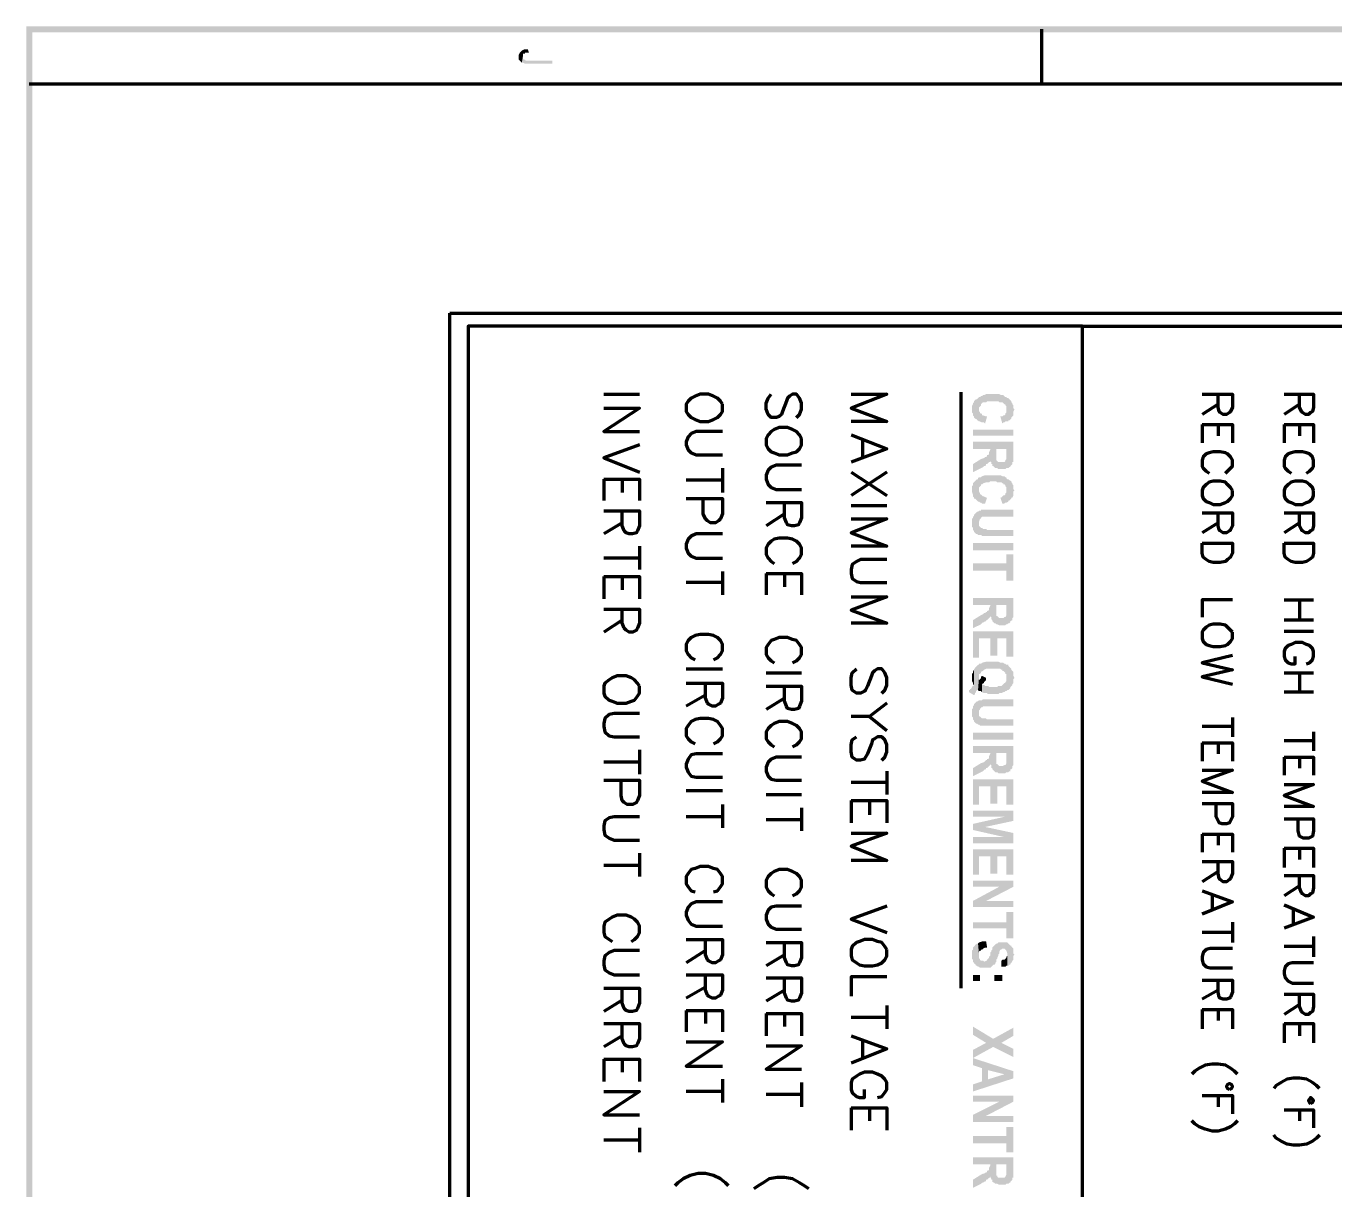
# Model space of a CAD drawing. Header units: inches. Extents: x -186 to 186, y -282 to 282.
# Drawn here: x -186.11 to -138.3, y 239.59 to 282.11 of the extents above; entities that cross this region are included whole.
import ezdxf

# ---------------------------------------------------------------- set-up
doc = ezdxf.new("R2010")
doc.units = ezdxf.units.IN
doc.header["$MEASUREMENT"] = 0
doc.layers.add('H', color=7, linetype='CONTINUOUS', lineweight=100)
doc.layers.add('P', color=250, linetype='CONTINUOUS', lineweight=100)

msp = doc.modelspace()

# ---------------------------------------------------------------- hatches: boundary and pattern name
at = {"layer": 'H', "linetype": 'Continuous'}
for points in [[(186.111, 282.111), (-185.889, 281.889), (-186.111, 282.111)], [(-185.889, 281.889), (-186.111, 282.111), (-185.889, -281.889)], [(-186.111, 282.111), (-185.889, -281.889), (-186.111, -282.111)], [(185.889, 281.889), (186.111, 282.111), (-185.889, 281.889)], [(-167.741, 281.148), (-167.778, 281.259), (-167.852, 281.259), (-167.889, 281.259), (-167.926, 281.259), (-168, 281.222), (-168.037, 281.185), (-168.074, 281.148), (-168.111, 281.074), (-168.111, 281.037), (-168.111, 281), (-168.111, 280.963), (-168.111, 280.926), (-168.111, 280.889), (-168.074, 280.852), (-168.037, 280.815), (-168, 280.778), (-167.963, 281), (-167.963, 281.037), (-167.963, 281.074), (-167.963, 281.111), (-167.926, 281.111), (-167.889, 281.111), (-167.889, 281.148), (-167.852, 281.148), (-167.778, 281.148)], [(-166.889, 280.741), (-166.889, 280.852), (-167.852, 280.852), (-167.889, 280.889), (-167.926, 280.889), (-167.963, 280.926), (-167.963, 280.963), (-167.963, 281), (-168, 280.778), (-167.963, 280.778), (-167.889, 280.741), (-167.852, 280.741), (-167.704, 280.741)], [(-151, 267.852), (-151.037, 267.852), (-151.148, 267.889), (-151.185, 267.889), (-151.185, 267.926), (-151.222, 267.963), (-151.259, 267.963), (-151.259, 268), (-151.296, 268.037), (-151.296, 268.074), (-151.296, 268.111), (-151.333, 268.519), (-151.37, 268.481), (-151.407, 268.481), (-151.444, 268.444), (-151.481, 268.407), (-151.481, 268.37), (-151.519, 268.333), (-151.519, 268.296), (-151.556, 268.222), (-151.556, 268.185), (-151.556, 268.148), (-151.556, 268.037), (-151.556, 268), (-151.519, 267.963), (-151.519, 267.926), (-151.519, 267.889), (-151.481, 267.852), (-151.481, 267.815), (-151.444, 267.778), (-151.37, 267.741), (-151.37, 267.704), (-151.333, 267.704), (-151.296, 267.667), (-151.259, 267.667), (-151.185, 267.63), (-151.111, 267.63), (-151.074, 267.593)], [(-150.259, 268.519), (-150.296, 268.556), (-150.333, 268.556), (-150.37, 268.593), (-150.407, 268.63), (-150.444, 268.63), (-150.481, 268.63), (-150.556, 268.667), (-150.667, 268.667), (-150.704, 268.667), (-150.889, 268.667), (-150.926, 268.667), (-151.037, 268.667), (-151.111, 268.63), (-151.148, 268.63), (-151.185, 268.593), (-151.222, 268.593), (-151.259, 268.556), (-151.296, 268.556), (-151.333, 268.519), (-151.296, 268.111), (-151.296, 268.148), (-151.296, 268.185), (-151.259, 268.222), (-151.222, 268.259), (-151.222, 268.296), (-151.185, 268.333), (-151.148, 268.37), (-151.111, 268.37), (-151.037, 268.37), (-151, 268.407), (-150.926, 268.407), (-150.889, 268.407), (-150.667, 268.407), (-150.63, 268.407), (-150.593, 268.407), (-150.556, 268.37), (-150.519, 268.37), (-150.481, 268.37), (-150.444, 268.37), (-150.407, 268.333), (-150.37, 268.296), (-150.333, 268.296), (-150.333, 268.259), (-150.296, 268.222), (-150.296, 268.185), (-150.296, 268.148), (-150.296, 268.111)], [(-150, 268.111), (-150.037, 268.148), (-150.037, 268.185), (-150.037, 268.222), (-150.037, 268.259), (-150.074, 268.296), (-150.074, 268.333), (-150.111, 268.37), (-150.111, 268.407), (-150.185, 268.481), (-150.222, 268.519), (-150.259, 268.519), (-150.296, 268.111), (-150.296, 268.037), (-150.296, 268), (-150.333, 267.963), (-150.333, 267.926), (-150.37, 267.889), (-150.407, 267.889), (-150.444, 267.852), (-150.481, 267.852), (-150.519, 267.852), (-150.444, 267.593), (-150.407, 267.63), (-150.37, 267.63), (-150.333, 267.667), (-150.222, 267.667), (-150.222, 267.704), (-150.185, 267.704), (-150.148, 267.741), (-150.111, 267.778), (-150.111, 267.815), (-150.074, 267.852), (-150.037, 267.889), (-150.037, 267.963), (-150.037, 268.037)], [(-151.519, 267.148), (-150.037, 267.148), (-150.037, 267.37), (-151.519, 267.37)], [(-150.037, 266.407), (-150.037, 266.926), (-151.519, 266.926), (-151.519, 266.667), (-150.889, 266.667), (-150.889, 266.185), (-150.889, 266.222), (-150.852, 266.185), (-150.852, 266.111), (-150.815, 266.111), (-150.815, 266.037), (-150.778, 266.037), (-150.741, 266), (-150.704, 265.963), (-150.667, 266.667), (-150.296, 266.667), (-150.296, 265.963), (-150.259, 265.963), (-150.222, 265.963), (-150.185, 266), (-150.148, 266), (-150.148, 266.037), (-150.111, 266.074), (-150.074, 266.111), (-150.074, 266.148), (-150.074, 266.185), (-150.037, 266.185), (-150.037, 266.296), (-150.037, 266.333)], [(-150.889, 266.185), (-150.889, 266.63), (-150.926, 266.556), (-150.926, 266.519), (-150.926, 266.481), (-150.963, 266.444), (-151, 266.444), (-151, 266.407), (-151.037, 266.37), (-151.074, 266.37), (-151.111, 266.333), (-151.222, 266.296), (-151.519, 266.111), (-151.519, 265.815), (-151.222, 265.963), (-151.148, 266), (-151.111, 266.037), (-151.074, 266.037), (-151.037, 266.074), (-151.037, 266.111), (-151, 266.111), (-150.926, 266.185)], [(-150.296, 265.963), (-150.296, 266.481), (-150.296, 266.37), (-150.296, 266.333), (-150.296, 266.296), (-150.333, 266.259), (-150.333, 266.222), (-150.37, 266.185), (-150.444, 266.185), (-150.519, 266.185), (-150.556, 266.185), (-150.593, 266.185), (-150.63, 266.222), (-150.667, 266.259), (-150.667, 266.296), (-150.667, 266.37), (-150.667, 266.444), (-150.667, 266.667), (-150.704, 265.963), (-150.667, 265.963), (-150.63, 265.963), (-150.593, 265.926), (-150.556, 265.926), (-150.37, 265.926), (-150.333, 265.926)], [(-151, 264.889), (-151.037, 264.889), (-151.111, 264.926), (-151.148, 264.926), (-151.185, 264.963), (-151.222, 265), (-151.259, 265), (-151.259, 265.037), (-151.296, 265.111), (-151.296, 265.148), (-151.333, 265.593), (-151.333, 265.556), (-151.37, 265.556), (-151.407, 265.519), (-151.444, 265.481), (-151.481, 265.444), (-151.519, 265.407), (-151.519, 265.37), (-151.519, 265.333), (-151.556, 265.296), (-151.556, 265.222), (-151.556, 265.185), (-151.556, 265.111), (-151.519, 265), (-151.519, 264.963), (-151.519, 264.926), (-151.481, 264.889), (-151.481, 264.852), (-151.444, 264.852), (-151.37, 264.778), (-151.333, 264.741), (-151.296, 264.741), (-151.259, 264.704), (-151.222, 264.704), (-151.185, 264.667), (-151.111, 264.667), (-151.074, 264.667)], [(-150.259, 265.556), (-150.296, 265.593), (-150.296, 265.63), (-150.333, 265.63), (-150.37, 265.667), (-150.407, 265.667), (-150.444, 265.667), (-150.519, 265.704), (-150.556, 265.704), (-150.667, 265.704), (-150.704, 265.704), (-150.889, 265.704), (-150.926, 265.704), (-151.037, 265.704), (-151.074, 265.704), (-151.185, 265.667), (-151.222, 265.63), (-151.259, 265.63), (-151.296, 265.63), (-151.333, 265.593), (-151.296, 265.148), (-151.296, 265.185), (-151.296, 265.222), (-151.296, 265.259), (-151.259, 265.296), (-151.222, 265.333), (-151.222, 265.37), (-151.185, 265.37), (-151.148, 265.407), (-151.037, 265.444), (-151, 265.444), (-150.926, 265.444), (-150.889, 265.481), (-150.667, 265.481), (-150.63, 265.444), (-150.593, 265.444), (-150.556, 265.444), (-150.519, 265.444), (-150.481, 265.444), (-150.444, 265.407), (-150.407, 265.407), (-150.407, 265.37), (-150.37, 265.37), (-150.333, 265.333), (-150.333, 265.296), (-150.296, 265.259), (-150.296, 265.222), (-150.296, 265.185), (-150.296, 265.148)], [(-150, 265.148), (-150.037, 265.185), (-150.037, 265.259), (-150.037, 265.296), (-150.037, 265.333), (-150.074, 265.37), (-150.074, 265.407), (-150.111, 265.444), (-150.111, 265.481), (-150.185, 265.519), (-150.222, 265.556), (-150.259, 265.556), (-150.296, 265.148), (-150.296, 265.111), (-150.296, 265.074), (-150.333, 265.037), (-150.333, 265), (-150.37, 264.963), (-150.407, 264.963), (-150.444, 264.926), (-150.481, 264.889), (-150.519, 264.889), (-150.444, 264.667), (-150.407, 264.667), (-150.37, 264.667), (-150.333, 264.704), (-150.296, 264.704), (-150.222, 264.741), (-150.222, 264.778), (-150.185, 264.778), (-150.148, 264.815), (-150.111, 264.852), (-150.111, 264.889), (-150.074, 264.889), (-150.037, 264.963), (-150.037, 265), (-150.037, 265.037), (-150.037, 265.111)], [(-150.037, 264.185), (-150.037, 264.444), (-151, 264.444), (-151.037, 264.444), (-151.148, 264.444), (-151.185, 264.444), (-151.222, 264.444), (-151.222, 264.407), (-151.259, 264.407), (-151.296, 264.407), (-151.296, 263.963), (-151.296, 264), (-151.259, 264.111), (-151.222, 264.111), (-151.222, 264.148), (-151.185, 264.185), (-151.111, 264.185), (-150.852, 264.185)], [(-150.037, 263.481), (-150.037, 263.704), (-151, 263.704), (-151.037, 263.741), (-151.148, 263.741), (-151.185, 263.778), (-151.222, 263.778), (-151.259, 263.815), (-151.296, 263.852), (-151.296, 263.889), (-151.296, 263.963), (-151.296, 264.407), (-151.333, 264.37), (-151.37, 264.37), (-151.407, 264.333), (-151.444, 264.296), (-151.481, 264.259), (-151.481, 264.222), (-151.519, 264.185), (-151.519, 264.148), (-151.556, 264.111), (-151.556, 264.037), (-151.556, 263.889), (-151.556, 263.815), (-151.519, 263.778), (-151.519, 263.741), (-151.519, 263.704), (-151.481, 263.667), (-151.481, 263.63), (-151.444, 263.593), (-151.407, 263.556), (-151.37, 263.556), (-151.333, 263.519), (-151.259, 263.519), (-151.222, 263.519), (-151.185, 263.481), (-151.111, 263.481), (-151.074, 263.481), (-150.815, 263.481)], [(-151.519, 262.963), (-150.037, 262.963), (-150.037, 263.222), (-151.519, 263.222)], [(-150.037, 261.852), (-150.037, 262.815), (-150.296, 262.815), (-150.296, 262.481), (-151.519, 262.481), (-151.519, 262.222), (-150.296, 262.222), (-150.296, 261.852)], [(-150.037, 260.704), (-150.037, 261.222), (-151.519, 261.222), (-151.519, 260.963), (-150.889, 260.963), (-150.889, 260.519), (-150.889, 260.556), (-150.852, 260.519), (-150.852, 260.481), (-150.852, 260.444), (-150.815, 260.407), (-150.815, 260.37), (-150.741, 260.296), (-150.704, 260.296), (-150.667, 260.963), (-150.296, 260.963), (-150.296, 260.259), (-150.259, 260.259), (-150.222, 260.296), (-150.185, 260.296), (-150.148, 260.333), (-150.148, 260.37), (-150.074, 260.407), (-150.074, 260.444), (-150.074, 260.481), (-150.037, 260.519), (-150.037, 260.593), (-150.037, 260.667)], [(-150.889, 260.519), (-150.889, 260.926), (-150.926, 260.852), (-150.926, 260.815), (-150.926, 260.778), (-151, 260.741), (-151, 260.704), (-151.037, 260.704), (-151.074, 260.667), (-151.111, 260.667), (-151.148, 260.63), (-151.222, 260.593), (-151.519, 260.407), (-151.519, 260.111), (-151.222, 260.259), (-151.185, 260.296), (-151.148, 260.333), (-151.111, 260.333), (-151.074, 260.37), (-151.037, 260.37), (-151.037, 260.407), (-151, 260.407), (-150.963, 260.444), (-150.926, 260.481)], [(-150.296, 260.259), (-150.296, 260.778), (-150.296, 260.667), (-150.296, 260.63), (-150.296, 260.593), (-150.333, 260.519), (-150.37, 260.519), (-150.407, 260.481), (-150.444, 260.481), (-150.519, 260.481), (-150.556, 260.481), (-150.593, 260.519), (-150.63, 260.556), (-150.667, 260.556), (-150.667, 260.593), (-150.667, 260.667), (-150.667, 260.741), (-150.667, 260.963), (-150.704, 260.296), (-150.667, 260.259), (-150.63, 260.259), (-150.556, 260.222), (-150.37, 260.222), (-150.333, 260.222)], [(-150.037, 259.074), (-150.037, 260), (-151.519, 260), (-151.519, 259.037), (-151.296, 259.037), (-151.296, 259.741), (-150.889, 259.741), (-150.889, 259.111), (-150.63, 259.111), (-150.63, 259.741), (-150.296, 259.741), (-150.296, 259.074)], [(-150, 258.296), (-150.037, 258.37), (-150.037, 258.444), (-150.037, 258.481), (-150.037, 258.519), (-150.074, 258.556), (-150.111, 258.593), (-150.111, 258.63), (-150.148, 258.667), (-150.222, 258.741), (-150.222, 258.778), (-150.296, 258.778), (-150.333, 258.815), (-150.37, 258.815), (-150.407, 258.852), (-150.481, 258.852), (-150.519, 258.852), (-150.593, 258.889), (-150.963, 258.889), (-151, 258.889), (-151.037, 258.889), (-151.185, 258.852), (-151.222, 258.815), (-151.296, 258.815), (-151.296, 258.778), (-151.333, 258.778), (-151.37, 258.741), (-151.407, 258.704), (-151.444, 258.667), (-151.444, 258.63), (-151.481, 258.63), (-151.481, 258.593), (-151.481, 258.037), (-151.556, 257.963), (-151.593, 257.889), (-151.63, 257.889), (-151.63, 257.852), (-151.667, 257.852), (-151.667, 257.815), (-151.667, 257.778), (-151.481, 257.667), (-151.444, 257.704), (-151.444, 257.741), (-151.407, 257.778), (-151.407, 257.815), (-151.37, 257.852), (-151.333, 257.852), (-151.296, 258.333), (-151.296, 258.444), (-151.259, 258.444), (-151.222, 258.481), (-151.222, 258.519), (-151.148, 258.556), (-151.111, 258.593), (-151.037, 258.63), (-151, 258.63), (-150.963, 258.63), (-150.926, 258.63), (-150.667, 258.63), (-150.593, 258.63), (-150.556, 258.63), (-150.519, 258.63), (-150.481, 258.593), (-150.444, 258.593), (-150.444, 258.556), (-150.407, 258.556), (-150.37, 258.519), (-150.333, 258.481), (-150.333, 258.444), (-150.296, 258.444), (-150.296, 258.37), (-150.296, 258.296), (-150.259, 257.852), (-150.222, 257.852), (-150.185, 257.889), (-150.148, 257.926), (-150.148, 257.963), (-150.074, 258.037), (-150.074, 258.074), (-150.037, 258.111), (-150.037, 258.148), (-150.037, 258.185), (-150.037, 258.259)], [(-151.481, 258.593), (-151.519, 258.519), (-151.519, 258.481), (-151.556, 258.444), (-151.556, 258.407), (-151.556, 258.333), (-151.556, 258.222), (-151.556, 258.185), (-151.519, 258.111), (-151.519, 258.074), (-151.481, 258.037)], [(-151.037, 258.296), (-151.185, 258.37), (-151.222, 258.333), (-151.222, 258.296), (-151.259, 258.259), (-151.296, 258.222), (-151.296, 258.259), (-151.296, 258.333), (-151.333, 257.852), (-151.296, 257.815), (-151.259, 257.815), (-151.222, 257.815), (-151.185, 257.778), (-151.185, 258.074), (-151.111, 258.111), (-151.111, 258.148), (-151.074, 258.185), (-151.037, 258.222), (-151.037, 258.259)], [(-150.259, 257.852), (-150.296, 258.296), (-150.296, 258.259), (-150.296, 258.222), (-150.296, 258.185), (-150.333, 258.148), (-150.333, 258.111), (-150.37, 258.111), (-150.407, 258.074), (-150.444, 258.037), (-150.481, 258), (-150.519, 258), (-150.556, 258), (-150.593, 258), (-150.63, 257.963), (-150.926, 257.963), (-150.963, 258), (-151, 258), (-151.037, 258), (-151.074, 258), (-151.111, 258.037), (-151.148, 258.037), (-151.185, 258.074), (-151.185, 257.778), (-151.111, 257.741), (-151.074, 257.741), (-151.037, 257.741), (-151, 257.741), (-150.963, 257.704), (-150.593, 257.704), (-150.556, 257.741), (-150.519, 257.741), (-150.481, 257.741), (-150.407, 257.778), (-150.37, 257.778), (-150.333, 257.815), (-150.296, 257.815)], [(-150.037, 256.556), (-150.037, 256.778), (-151, 256.778), (-151.037, 256.815), (-151.148, 256.815), (-151.185, 256.815), (-151.222, 256.852), (-151.259, 256.889), (-151.296, 256.889), (-151.296, 256.926), (-151.296, 256.963), (-151.296, 257.037), (-151.296, 257.481), (-151.333, 257.444), (-151.37, 257.444), (-151.407, 257.407), (-151.481, 257.333), (-151.481, 257.296), (-151.519, 257.259), (-151.519, 257.222), (-151.519, 257.185), (-151.556, 257.148), (-151.556, 257.111), (-151.556, 256.963), (-151.556, 256.889), (-151.519, 256.852), (-151.519, 256.815), (-151.519, 256.778), (-151.481, 256.741), (-151.481, 256.704), (-151.444, 256.667), (-151.407, 256.63), (-151.37, 256.63), (-151.333, 256.593), (-151.296, 256.593), (-151.259, 256.556), (-151.222, 256.556), (-151.185, 256.556), (-151.111, 256.556), (-151.074, 256.556), (-150.815, 256.556)], [(-150.037, 257.259), (-150.037, 257.519), (-151, 257.519), (-151.037, 257.519), (-151.148, 257.519), (-151.185, 257.481), (-151.222, 257.481), (-151.259, 257.481), (-151.296, 257.481), (-151.296, 257.037), (-151.296, 257.074), (-151.296, 257.111), (-151.259, 257.148), (-151.259, 257.185), (-151.222, 257.185), (-151.222, 257.222), (-151.185, 257.222), (-151.148, 257.259), (-151.111, 257.259), (-150.852, 257.259)], [(-151.519, 256.037), (-150.037, 256.037), (-150.037, 256.296), (-151.519, 256.296)], [(-150.037, 255.296), (-150.037, 255.815), (-151.519, 255.815), (-151.519, 255.556), (-150.889, 255.556), (-150.889, 255.111), (-150.889, 255.148), (-150.852, 255.111), (-150.852, 255), (-150.815, 255), (-150.815, 254.963), (-150.778, 254.926), (-150.741, 254.889), (-150.704, 254.852), (-150.667, 255.556), (-150.296, 255.556), (-150.296, 254.852), (-150.259, 254.852), (-150.222, 254.852), (-150.185, 254.889), (-150.148, 254.889), (-150.148, 254.963), (-150.111, 254.963), (-150.074, 255), (-150.074, 255.037), (-150.074, 255.074), (-150.037, 255.111), (-150.037, 255.185), (-150.037, 255.222)], [(-150.889, 255.111), (-150.889, 255.519), (-150.926, 255.444), (-150.926, 255.407), (-150.926, 255.37), (-150.963, 255.333), (-151, 255.333), (-151, 255.296), (-151.037, 255.296), (-151.074, 255.259), (-151.111, 255.222), (-151.222, 255.185), (-151.519, 255), (-151.519, 254.704), (-151.222, 254.852), (-151.148, 254.889), (-151.111, 254.926), (-151.074, 254.963), (-151.037, 254.963), (-151.037, 255), (-151, 255), (-150.926, 255.074)], [(-150.296, 254.852), (-150.296, 255.37), (-150.296, 255.259), (-150.296, 255.222), (-150.296, 255.185), (-150.333, 255.111), (-150.37, 255.111), (-150.444, 255.074), (-150.519, 255.074), (-150.556, 255.074), (-150.593, 255.111), (-150.63, 255.148), (-150.667, 255.148), (-150.667, 255.185), (-150.667, 255.259), (-150.667, 255.333), (-150.667, 255.556), (-150.704, 254.852), (-150.667, 254.852), (-150.63, 254.852), (-150.593, 254.815), (-150.556, 254.815), (-150.37, 254.815), (-150.333, 254.815)], [(-150.037, 253.667), (-150.037, 254.593), (-151.519, 254.593), (-151.519, 253.667), (-151.296, 253.667), (-151.296, 254.333), (-150.889, 254.333), (-150.889, 253.704), (-150.63, 253.704), (-150.63, 254.333), (-150.296, 254.333), (-150.296, 253.667)], [(-150.037, 253.074), (-150.037, 253.444), (-151.519, 253.444), (-151.519, 253.222), (-150.37, 253.222)], [(-150.037, 253.074), (-150.37, 253.222), (-151.519, 252.963), (-151.074, 252.852)], [(-150.037, 252.259), (-150.037, 252.63), (-151.074, 252.852), (-151.519, 252.963), (-151.519, 252.741), (-150.37, 252.481)], [(-150.037, 252.259), (-150.37, 252.481), (-151.519, 252.481), (-151.519, 252.259)], [(-150.037, 251.111), (-150.037, 252.037), (-151.519, 252.037), (-151.519, 251.111), (-151.296, 251.111), (-151.296, 251.778), (-150.889, 251.778), (-150.889, 251.148), (-150.63, 251.148), (-150.63, 251.778), (-150.296, 251.778), (-150.296, 251.111)], [(-150.037, 250.667), (-150.037, 250.889), (-151.519, 250.889), (-151.519, 250.667), (-150.556, 250.667)], [(-150.037, 250.667), (-150.556, 250.667), (-151.519, 250.148), (-151.037, 250.148)], [(-150.037, 249.926), (-150.037, 250.148), (-151.037, 250.148), (-151.519, 250.148), (-151.519, 249.926)], [(-150.037, 248.778), (-150.037, 249.741), (-150.296, 249.741), (-150.296, 249.37), (-151.519, 249.37), (-151.519, 249.148), (-150.296, 249.148), (-150.296, 248.778)], [(-151, 248.444), (-151.037, 248.667), (-151.111, 248.667), (-151.148, 248.667), (-151.185, 248.667), (-151.296, 248.63), (-151.333, 248.593), (-151.296, 248.185), (-151.296, 248.222), (-151.296, 248.259), (-151.296, 248.296), (-151.259, 248.333), (-151.222, 248.333), (-151.222, 248.37), (-151.185, 248.37), (-151.148, 248.407), (-151.074, 248.444)], [(-150, 248.185), (-150.037, 248.222), (-150.037, 248.333), (-150.037, 248.37), (-150.037, 248.407), (-150.074, 248.444), (-150.111, 248.481), (-150.111, 248.519), (-150.148, 248.519), (-150.185, 248.556), (-150.222, 248.593), (-150.259, 248.63), (-150.296, 248.63), (-150.333, 248.63), (-150.37, 248.63), (-150.519, 248.63), (-150.556, 248.63), (-150.593, 248.63), (-150.63, 248.593), (-150.667, 248.593), (-150.704, 248.556), (-150.741, 248.519), (-150.815, 248.444), (-150.815, 248.407), (-150.815, 248.37), (-150.852, 248.333), (-150.852, 248.296), (-150.889, 248.259), (-150.889, 248.222), (-150.889, 248.148), (-150.926, 248.111), (-150.926, 248.074), (-150.963, 248.037), (-151, 248), (-151, 247.963), (-151.037, 247.963), (-151.111, 247.926), (-151.148, 247.963), (-151.185, 247.963), (-151.222, 247.963), (-151.259, 248), (-151.259, 248.037), (-151.296, 248.037), (-151.296, 248.111), (-151.296, 248.148), (-151.296, 248.185), (-151.333, 248.593), (-151.37, 248.593), (-151.407, 248.556), (-151.444, 248.556), (-151.444, 248.519), (-151.481, 248.481), (-151.519, 248.444), (-151.519, 248.407), (-151.519, 248.37), (-151.556, 248.333), (-151.556, 248.296), (-151.556, 248.259), (-151.556, 248.148), (-151.556, 248.074), (-151.556, 248.037), (-151.519, 248), (-151.519, 247.963), (-151.519, 247.926), (-151.481, 247.889), (-151.481, 247.852), (-151.444, 247.852), (-151.407, 247.778), (-151.37, 247.778), (-151.333, 247.741), (-151.296, 247.741), (-151.259, 247.704), (-151.222, 247.704), (-151.185, 247.704), (-151.037, 247.704), (-151, 247.704), (-150.963, 247.704), (-150.889, 247.704), (-150.852, 247.741), (-150.815, 247.778), (-150.778, 247.815), (-150.741, 247.815), (-150.704, 247.852), (-150.704, 247.889), (-150.667, 247.926), (-150.667, 247.963), (-150.667, 248), (-150.63, 248.037), (-150.63, 248.074), (-150.593, 248.148), (-150.593, 248.185), (-150.556, 248.222), (-150.556, 248.296), (-150.519, 248.37), (-150.481, 248.37), (-150.444, 248.407), (-150.37, 248.407), (-150.333, 248.37), (-150.296, 248.333), (-150.259, 248.222), (-150.259, 248.185), (-150.259, 247.778), (-150.222, 247.778), (-150.185, 247.815), (-150.148, 247.815), (-150.148, 247.852), (-150.111, 247.889), (-150.074, 247.963), (-150.037, 248), (-150.037, 248.037), (-150.037, 248.148)], [(-150.259, 247.778), (-150.259, 248.185), (-150.259, 248.148), (-150.296, 248.111), (-150.296, 248.074), (-150.333, 248.037), (-150.37, 248), (-150.444, 248), (-150.481, 247.963), (-150.481, 247.741), (-150.37, 247.741), (-150.333, 247.741), (-150.296, 247.778)], [(-151.519, 247.222), (-151.259, 247.222), (-151.259, 247.444), (-151.519, 247.444)], [(-150.741, 247.222), (-150.444, 247.222), (-150.444, 247.444), (-150.741, 247.444)], [(-150.778, 245.111), (-151.519, 245.556), (-151.519, 245.259), (-151.037, 244.963)], [(-150.037, 245.222), (-150.037, 245.519), (-150.778, 245.111), (-151.037, 244.963), (-151.519, 244.704), (-151.519, 244.407), (-150.778, 244.815), (-150.481, 244.963)], [(-150.037, 244.444), (-150.037, 244.741), (-150.481, 244.963), (-150.778, 244.815)], [(-150.037, 243.667), (-150.037, 243.926), (-151.519, 244.407), (-151.519, 244.148), (-151.185, 244.037), (-151.185, 243.556), (-150.963, 243.963), (-150.37, 243.815)], [(-150.037, 243.667), (-150.37, 243.815), (-150.963, 243.63), (-150.963, 243.963), (-151.185, 243.556), (-151.519, 243.444), (-151.519, 243.185)], [(-150.037, 242.815), (-150.037, 243.037), (-151.519, 243.037), (-151.519, 242.815), (-150.556, 242.815)], [(-150.037, 242.815), (-150.556, 242.815), (-151.519, 242.333), (-151.037, 242.296)], [(-150.037, 242.074), (-150.037, 242.296), (-151.037, 242.296), (-151.519, 242.333), (-151.519, 242.074)], [(-150.037, 240.963), (-150.037, 241.889), (-150.296, 241.889), (-150.296, 241.556), (-151.519, 241.556), (-151.519, 241.296), (-150.296, 241.296), (-150.296, 240.963)], [(-150.037, 240.259), (-150.037, 240.778), (-151.519, 240.778), (-151.519, 240.519), (-150.889, 240.519), (-150.889, 240.037), (-150.889, 240.111), (-150.852, 240), (-150.852, 239.963), (-150.815, 239.963), (-150.815, 239.889), (-150.741, 239.852), (-150.704, 239.815), (-150.667, 240.519), (-150.296, 240.519), (-150.296, 239.815), (-150.259, 239.815), (-150.222, 239.815), (-150.185, 239.852), (-150.148, 239.852), (-150.148, 239.889), (-150.074, 239.963), (-150.074, 240), (-150.074, 240.037), (-150.037, 240.037), (-150.037, 240.148), (-150.037, 240.185)], [(-150.296, 239.815), (-150.296, 240.333), (-150.296, 240.222), (-150.296, 240.185), (-150.296, 240.148), (-150.333, 240.074), (-150.37, 240.037), (-150.407, 240.037), (-150.444, 240.037), (-150.519, 240.037), (-150.556, 240.037), (-150.593, 240.037), (-150.63, 240.074), (-150.63, 240.111), (-150.667, 240.111), (-150.667, 240.148), (-150.667, 240.222), (-150.667, 240.296), (-150.667, 240.519), (-150.704, 239.815), (-150.667, 239.815), (-150.63, 239.815), (-150.556, 239.778), (-150.37, 239.778), (-150.333, 239.778)], [(-150.889, 240.037), (-150.889, 240.481), (-150.926, 240.407), (-150.926, 240.37), (-150.926, 240.333), (-150.963, 240.296), (-151, 240.296), (-151, 240.259), (-151.037, 240.222), (-151.074, 240.222), (-151.111, 240.185), (-151.148, 240.185), (-151.222, 240.148), (-151.519, 239.963), (-151.519, 239.667), (-151.222, 239.815), (-151.185, 239.852), (-151.148, 239.852), (-151.111, 239.889), (-151.074, 239.889), (-151.037, 239.926), (-151.037, 239.963), (-151, 239.963), (-150.926, 240.037)]]:
    msp.add_hatch(color=0, dxfattribs=at).paths.add_polyline_path(points)

# ---------------------------------------------------------------- linework, layer by layer
at = {"layer": 'P', "color": 0, "linetype": 'Continuous'}
for points in [[(-149, 280), (-149, 282)], [(-186, 280), (184, 280), (184, -258)], [(-170.63, 271.63), (-103.926, 271.63), (-103.926, 178.148), (-170.63, 178.148), (-170.63, 271.63)], [(-147.519, 271.148), (-169.963, 271.148), (-169.963, 178.778), (-147.519, 178.778), (-147.519, 271.148)], [(-111.778, 178.852), (-147.519, 178.778), (-147.519, 271.148), (-111.778, 271.148), (-111.778, 178.852)], [(-151.963, 268.741), (-151.963, 246.963)], [(-165, 268.667), (-163.704, 268.667)], [(-160.667, 268.296), (-160.741, 268.407), (-160.852, 268.519), (-161, 268.593), (-161.185, 268.667), (-161.481, 268.667), (-161.667, 268.593), (-161.815, 268.519), (-161.926, 268.407), (-162, 268.296), (-162, 268.037), (-161.926, 267.926), (-161.815, 267.815), (-161.667, 267.741), (-161.481, 267.667), (-161.185, 267.667), (-161, 267.741), (-160.852, 267.815), (-160.741, 267.926), (-160.667, 268.037), (-160.667, 268.296)], [(-157.963, 267.815), (-157.852, 267.926), (-157.778, 268.111), (-157.778, 268.333), (-157.852, 268.519), (-157.963, 268.667), (-158.111, 268.667), (-158.222, 268.593), (-158.296, 268.519), (-158.333, 268.407), (-158.481, 268.037), (-158.519, 267.926), (-158.593, 267.852), (-158.704, 267.815), (-158.889, 267.815), (-159, 267.926), (-159.074, 268.111), (-159.074, 268.333), (-159, 268.519), (-158.889, 268.667)], [(-155.963, 268.667), (-154.667, 268.667), (-155.963, 268.148), (-154.667, 267.667), (-155.963, 267.667)], [(-143.148, 268.667), (-142.037, 268.667), (-142.037, 268.185), (-142.111, 268.037), (-142.148, 268), (-142.259, 267.926), (-142.37, 267.926), (-142.481, 268), (-142.519, 268.037), (-142.556, 268.185), (-142.556, 268.667)], [(-142.556, 268.296), (-143.148, 267.926)], [(-140.148, 268.667), (-139.074, 268.667), (-139.074, 268.185), (-139.111, 268.037), (-139.185, 268), (-139.259, 267.926), (-139.37, 267.926), (-139.481, 268), (-139.519, 268.037), (-139.593, 268.185), (-139.593, 268.667)], [(-139.593, 268.296), (-140.148, 267.926)], [(-165, 268.148), (-163.704, 268.148), (-165, 267.296), (-163.704, 267.296)], [(-160.667, 267.296), (-161.63, 267.296), (-161.815, 267.222), (-161.926, 267.111), (-162, 266.926), (-162, 266.815), (-161.926, 266.63), (-161.815, 266.519), (-161.63, 266.444), (-160.667, 266.444)], [(-157.778, 267.037), (-157.852, 267.185), (-157.963, 267.296), (-158.111, 267.37), (-158.296, 267.444), (-158.593, 267.444), (-158.778, 267.37), (-158.889, 267.296), (-159, 267.185), (-159.074, 267.037), (-159.074, 266.815), (-159, 266.667), (-158.889, 266.556), (-158.778, 266.519), (-158.593, 266.444), (-158.296, 266.444), (-158.111, 266.519), (-157.963, 266.556), (-157.852, 266.667), (-157.778, 266.815), (-157.778, 267.037)], [(-143.148, 267.556), (-142.037, 267.556), (-142.037, 266.889)], [(-143.148, 267.556), (-143.148, 266.889)], [(-142.556, 267.556), (-142.556, 267.148)], [(-140.148, 267.556), (-139.074, 267.556), (-139.074, 266.889)], [(-140.148, 267.556), (-140.148, 266.889)], [(-139.593, 267.556), (-139.593, 267.148)], [(-163.704, 266.815), (-165, 266.333), (-163.704, 265.815)], [(-155.963, 267.185), (-154.667, 266.667), (-155.963, 266.185)], [(-155.556, 267), (-155.556, 266.37)], [(-142.296, 265.778), (-142.222, 265.852), (-142.111, 265.963), (-142.037, 266.037), (-142.037, 266.259), (-142.111, 266.37), (-142.222, 266.481), (-142.296, 266.519), (-142.481, 266.556), (-142.741, 266.556), (-142.889, 266.519), (-143, 266.481), (-143.111, 266.37), (-143.148, 266.259), (-143.148, 266.037), (-143.111, 265.963), (-143, 265.852), (-142.889, 265.778)], [(-139.333, 265.778), (-139.222, 265.852), (-139.111, 265.963), (-139.074, 266.037), (-139.074, 266.259), (-139.111, 266.37), (-139.222, 266.481), (-139.333, 266.519), (-139.481, 266.556), (-139.741, 266.556), (-139.889, 266.519), (-140, 266.481), (-140.111, 266.37), (-140.148, 266.259), (-140.148, 266.037), (-140.111, 265.963), (-140, 265.852), (-139.889, 265.778)], [(-160.667, 265.963), (-160.667, 265.074)], [(-157.778, 266.074), (-158.704, 266.074), (-158.889, 266), (-159, 265.889), (-159.074, 265.704), (-159.074, 265.556), (-159, 265.37), (-158.889, 265.259), (-158.704, 265.185), (-157.778, 265.185)], [(-165, 265.556), (-163.704, 265.556), (-163.704, 264.778)], [(-165, 265.556), (-165, 264.778)], [(-164.333, 265.556), (-164.333, 265.074)], [(-160.667, 265.519), (-162, 265.519)], [(-155.963, 265.815), (-154.667, 264.963)], [(-154.667, 265.815), (-155.963, 264.963)], [(-142.037, 265.148), (-142.111, 265.259), (-142.222, 265.37), (-142.296, 265.444), (-142.481, 265.481), (-142.741, 265.481), (-142.889, 265.444), (-143, 265.37), (-143.111, 265.259), (-143.148, 265.148), (-143.148, 264.963), (-143.111, 264.852), (-143, 264.741), (-142.889, 264.704), (-142.741, 264.63), (-142.481, 264.63), (-142.296, 264.704), (-142.222, 264.741), (-142.111, 264.852), (-142.037, 264.963), (-142.037, 265.148)], [(-139.074, 265.148), (-139.111, 265.259), (-139.222, 265.37), (-139.333, 265.444), (-139.481, 265.481), (-139.741, 265.481), (-139.889, 265.444), (-140, 265.37), (-140.111, 265.259), (-140.148, 265.148), (-140.148, 264.963), (-140.111, 264.852), (-140, 264.741), (-139.889, 264.704), (-139.741, 264.63), (-139.481, 264.63), (-139.333, 264.704), (-139.222, 264.741), (-139.111, 264.852), (-139.074, 264.963), (-139.074, 265.148)], [(-162, 264.852), (-160.667, 264.852), (-160.667, 264.296), (-160.741, 264.111), (-160.815, 264.037), (-160.926, 263.963), (-161.111, 263.963), (-161.222, 264.037), (-161.296, 264.111), (-161.37, 264.296), (-161.37, 264.852)], [(-159.074, 264.704), (-157.778, 264.704), (-157.778, 264.148), (-157.852, 263.963), (-157.889, 263.889), (-158.037, 263.852), (-158.148, 263.852), (-158.296, 263.889), (-158.333, 263.963), (-158.407, 264.148), (-158.407, 264.704)], [(-155.963, 264.593), (-154.667, 264.593)], [(-165, 264.407), (-163.704, 264.407), (-163.704, 263.852), (-163.778, 263.667), (-163.815, 263.593), (-163.963, 263.556), (-164.074, 263.556), (-164.185, 263.593), (-164.259, 263.667), (-164.333, 263.852), (-164.333, 264.407)], [(-164.333, 263.963), (-165, 263.556)], [(-158.407, 264.296), (-159.074, 263.852)], [(-155.963, 264.111), (-154.667, 264.111), (-155.963, 263.593), (-154.667, 263.111), (-155.963, 263.111)], [(-143.148, 264.333), (-142.037, 264.333), (-142.037, 263.852), (-142.111, 263.704), (-142.148, 263.667), (-142.259, 263.593), (-142.37, 263.593), (-142.481, 263.667), (-142.519, 263.704), (-142.556, 263.852), (-142.556, 264.333)], [(-142.556, 263.963), (-143.148, 263.593)], [(-140.148, 264.333), (-139.074, 264.333), (-139.074, 263.852), (-139.111, 263.704), (-139.185, 263.667), (-139.259, 263.593), (-139.37, 263.593), (-139.481, 263.667), (-139.519, 263.704), (-139.593, 263.852), (-139.593, 264.333)], [(-139.593, 263.963), (-140.148, 263.593)], [(-160.667, 263.556), (-161.63, 263.556), (-161.815, 263.481), (-161.926, 263.37), (-162, 263.185), (-162, 263.037), (-161.926, 262.852), (-161.815, 262.741), (-161.63, 262.667), (-160.667, 262.667)], [(-163.704, 263.111), (-163.704, 262.259)], [(-158.111, 262.481), (-157.963, 262.556), (-157.852, 262.667), (-157.778, 262.815), (-157.778, 263.037), (-157.852, 263.185), (-157.963, 263.296), (-158.111, 263.37), (-158.296, 263.407), (-158.593, 263.407), (-158.778, 263.37), (-158.889, 263.296), (-159, 263.185), (-159.074, 263.037), (-159.074, 262.815), (-159, 262.667), (-158.889, 262.556), (-158.778, 262.481)], [(-143.148, 263.222), (-142.037, 263.222), (-142.037, 262.852), (-142.111, 262.704), (-142.222, 262.63), (-142.296, 262.556), (-142.481, 262.519), (-142.741, 262.519), (-142.889, 262.556), (-143, 262.63), (-143.111, 262.704), (-143.148, 262.852), (-143.148, 263.222)], [(-140.148, 263.222), (-139.074, 263.222), (-139.074, 262.852), (-139.111, 262.704), (-139.222, 262.63), (-139.333, 262.556), (-139.481, 262.519), (-139.741, 262.519), (-139.889, 262.556), (-140, 262.63), (-140.111, 262.704), (-140.148, 262.852), (-140.148, 263.222)], [(-163.704, 262.667), (-165, 262.667)], [(-154.667, 262.63), (-155.63, 262.63), (-155.778, 262.556), (-155.926, 262.444), (-155.963, 262.259), (-155.963, 262.111), (-155.926, 261.926), (-155.778, 261.815), (-155.63, 261.778), (-154.667, 261.778)], [(-160.667, 262.185), (-160.667, 261.333)], [(-159.074, 262.111), (-157.778, 262.111), (-157.778, 261.333)], [(-159.074, 262.111), (-159.074, 261.333)], [(-158.407, 262.111), (-158.407, 261.63)], [(-165, 262), (-163.704, 262), (-163.704, 261.185)], [(-165, 262), (-165, 261.185)], [(-164.333, 262), (-164.333, 261.519)], [(-160.667, 261.778), (-162, 261.778)], [(-155.963, 261.259), (-154.667, 261.259), (-155.963, 260.778), (-154.667, 260.296), (-155.963, 260.296)], [(-142.037, 261.148), (-143.148, 261.148), (-143.148, 260.519)], [(-140.148, 261.148), (-139.074, 261.148)], [(-139.593, 261.148), (-139.593, 260.407)], [(-165, 260.815), (-163.704, 260.815), (-163.704, 260.296), (-163.778, 260.111), (-163.815, 260.037), (-163.963, 259.963), (-164.074, 259.963), (-164.185, 260.037), (-164.259, 260.111), (-164.333, 260.296), (-164.333, 260.815)], [(-164.333, 260.407), (-165, 259.963)], [(-142.037, 259.963), (-142.111, 260.037), (-142.222, 260.148), (-142.296, 260.222), (-142.481, 260.259), (-142.741, 260.259), (-142.889, 260.222), (-143, 260.148), (-143.111, 260.037), (-143.148, 259.963), (-143.148, 259.741), (-143.111, 259.63), (-143, 259.519), (-142.889, 259.481), (-142.741, 259.444), (-142.481, 259.444), (-142.296, 259.481), (-142.222, 259.519), (-142.111, 259.63), (-142.037, 259.741), (-142.037, 259.963)], [(-139.074, 260.407), (-140.148, 260.407)], [(-161, 258.963), (-160.852, 259.037), (-160.741, 259.148), (-160.667, 259.296), (-160.667, 259.519), (-160.741, 259.667), (-160.852, 259.778), (-161, 259.852), (-161.185, 259.889), (-161.481, 259.889), (-161.667, 259.852), (-161.815, 259.778), (-161.926, 259.667), (-162, 259.519), (-162, 259.296), (-161.926, 259.148), (-161.815, 259.037), (-161.667, 258.963)], [(-158.111, 258.852), (-157.963, 258.926), (-157.852, 259.037), (-157.778, 259.148), (-157.778, 259.407), (-157.852, 259.519), (-157.963, 259.667), (-158.111, 259.704), (-158.296, 259.778), (-158.593, 259.778), (-158.778, 259.704), (-158.889, 259.667), (-159, 259.519), (-159.074, 259.407), (-159.074, 259.148), (-159, 259.037), (-158.889, 258.926), (-158.778, 258.852)], [(-140.148, 260), (-139.074, 260)], [(-139.333, 258.815), (-139.222, 258.852), (-139.111, 258.963), (-139.074, 259.074), (-139.074, 259.259), (-139.111, 259.37), (-139.222, 259.481), (-139.333, 259.519), (-139.481, 259.593), (-139.741, 259.593), (-139.889, 259.519), (-140, 259.481), (-140.111, 259.37), (-140.148, 259.259), (-140.148, 259.074), (-140.111, 258.963), (-140, 258.852), (-139.889, 258.815), (-139.741, 258.815), (-139.741, 259.074)], [(-142.037, 259.111), (-143.148, 258.852), (-142.037, 258.593), (-143.148, 258.333), (-142.037, 258.074)], [(-163.704, 258), (-163.778, 258.111), (-163.889, 258.222), (-164, 258.296), (-164.185, 258.37), (-164.519, 258.37), (-164.704, 258.296), (-164.815, 258.222), (-164.963, 258.111), (-165, 258), (-165, 257.741), (-164.963, 257.63), (-164.815, 257.481), (-164.704, 257.444), (-164.519, 257.37), (-164.185, 257.37), (-164, 257.444), (-163.889, 257.481), (-163.778, 257.63), (-163.704, 257.741), (-163.704, 258)], [(-162, 258.63), (-160.667, 258.63)], [(-159.074, 258.481), (-157.778, 258.481)], [(-154.852, 257.741), (-154.741, 257.852), (-154.667, 258.037), (-154.667, 258.296), (-154.741, 258.481), (-154.852, 258.63), (-155, 258.63), (-155.111, 258.556), (-155.185, 258.481), (-155.222, 258.37), (-155.37, 258), (-155.444, 257.852), (-155.481, 257.815), (-155.63, 257.741), (-155.778, 257.741), (-155.926, 257.852), (-155.963, 258.037), (-155.963, 258.296), (-155.926, 258.481), (-155.778, 258.63)], [(-140.148, 258.481), (-139.074, 258.481)], [(-139.593, 258.481), (-139.593, 257.778)], [(-162, 258.111), (-160.667, 258.111), (-160.667, 257.556), (-160.741, 257.37), (-160.815, 257.333), (-160.926, 257.259), (-161.037, 257.259), (-161.185, 257.333), (-161.222, 257.37), (-161.296, 257.556), (-161.296, 258.111)], [(-159.074, 258), (-157.778, 258), (-157.778, 257.444), (-157.852, 257.259), (-157.889, 257.185), (-158.037, 257.148), (-158.148, 257.148), (-158.296, 257.185), (-158.333, 257.259), (-158.407, 257.444), (-158.407, 258)], [(-139.074, 257.778), (-140.148, 257.778)], [(-161.296, 257.667), (-162, 257.259)], [(-158.407, 257.556), (-159.074, 257.148)], [(-154.667, 257.37), (-155.296, 256.889), (-154.667, 256.37)], [(-163.704, 257), (-164.63, 257), (-164.815, 256.963), (-164.963, 256.815), (-165, 256.63), (-165, 256.519), (-164.963, 256.333), (-164.815, 256.185), (-164.63, 256.148), (-163.704, 256.148)], [(-161, 255.889), (-160.852, 255.963), (-160.741, 256.074), (-160.667, 256.185), (-160.667, 256.444), (-160.741, 256.556), (-160.852, 256.704), (-161, 256.778), (-161.185, 256.815), (-161.481, 256.815), (-161.667, 256.778), (-161.815, 256.704), (-161.926, 256.556), (-162, 256.444), (-162, 256.185), (-161.926, 256.074), (-161.815, 255.963), (-161.667, 255.889)], [(-155.296, 256.889), (-155.963, 256.889)], [(-142.037, 256.852), (-142.037, 256.148)], [(-158.111, 255.778), (-157.963, 255.852), (-157.852, 255.963), (-157.778, 256.074), (-157.778, 256.333), (-157.852, 256.444), (-157.963, 256.556), (-158.111, 256.63), (-158.296, 256.704), (-158.593, 256.704), (-158.778, 256.63), (-158.889, 256.556), (-159, 256.444), (-159.074, 256.333), (-159.074, 256.074), (-159, 255.963), (-158.889, 255.852), (-158.778, 255.778)], [(-142.037, 256.519), (-143.148, 256.519)], [(-139.074, 256.333), (-139.074, 255.63)], [(-154.852, 255.296), (-154.741, 255.407), (-154.667, 255.593), (-154.667, 255.852), (-154.741, 256.037), (-154.852, 256.148), (-155, 256.148), (-155.111, 256.074), (-155.185, 256.037), (-155.222, 255.889), (-155.37, 255.519), (-155.444, 255.407), (-155.481, 255.333), (-155.63, 255.296), (-155.778, 255.296), (-155.926, 255.407), (-155.963, 255.593), (-155.963, 255.852), (-155.926, 256.037), (-155.778, 256.148)], [(-143.148, 255.926), (-142.037, 255.926), (-142.037, 255.259)], [(-143.148, 255.926), (-143.148, 255.259)], [(-142.556, 255.926), (-142.556, 255.519)], [(-139.074, 256), (-140.148, 256)], [(-163.704, 255.667), (-163.704, 254.778)], [(-160.667, 255.519), (-161.63, 255.519), (-161.815, 255.481), (-161.926, 255.333), (-162, 255.148), (-162, 255.037), (-161.926, 254.852), (-161.815, 254.704), (-161.63, 254.667), (-160.667, 254.667)], [(-157.778, 255.407), (-158.704, 255.407), (-158.889, 255.333), (-159, 255.222), (-159.074, 255.037), (-159.074, 254.889), (-159, 254.704), (-158.889, 254.593), (-158.704, 254.556), (-157.778, 254.556)], [(-140.148, 255.407), (-139.074, 255.407), (-139.074, 254.741)], [(-140.148, 255.407), (-140.148, 254.741)], [(-139.593, 255.407), (-139.593, 255)], [(-163.704, 255.222), (-165, 255.222)], [(-154.667, 254.889), (-154.667, 254.037)], [(-143.148, 254.926), (-142.037, 254.926), (-143.148, 254.519), (-142.037, 254.111), (-143.148, 254.111)], [(-165, 254.556), (-163.704, 254.556), (-163.704, 254), (-163.778, 253.815), (-163.815, 253.741), (-163.963, 253.667), (-164.148, 253.667), (-164.259, 253.741), (-164.333, 253.815), (-164.37, 254), (-164.37, 254.556)], [(-154.667, 254.481), (-155.963, 254.481)], [(-140.148, 254.407), (-139.074, 254.407), (-140.148, 254), (-139.074, 253.593), (-140.148, 253.593)], [(-162, 254.185), (-160.667, 254.185)], [(-159.074, 254.037), (-157.778, 254.037)], [(-160.667, 253.667), (-160.667, 252.815)], [(-157.778, 253.556), (-157.778, 252.704)], [(-155.963, 253.815), (-154.667, 253.815), (-154.667, 253)], [(-155.963, 253.815), (-155.963, 253)], [(-155.296, 253.815), (-155.296, 253.296)], [(-143.148, 253.704), (-142.037, 253.704), (-142.037, 253.222), (-142.111, 253.074), (-142.148, 253), (-142.259, 252.963), (-142.407, 252.963), (-142.519, 253), (-142.556, 253.074), (-142.63, 253.222), (-142.63, 253.704)], [(-163.704, 253.222), (-164.63, 253.222), (-164.815, 253.185), (-164.963, 253.074), (-165, 252.889), (-165, 252.741), (-164.963, 252.556), (-164.815, 252.444), (-164.63, 252.37), (-163.704, 252.37)], [(-160.667, 253.222), (-162, 253.222)], [(-157.778, 253.111), (-159.074, 253.111)], [(-140.148, 253.148), (-139.074, 253.148), (-139.074, 252.704), (-139.111, 252.519), (-139.185, 252.481), (-139.259, 252.444), (-139.444, 252.444), (-139.519, 252.481), (-139.593, 252.519), (-139.63, 252.704), (-139.63, 253.148)], [(-155.963, 252.63), (-154.667, 252.63), (-155.963, 252.148), (-154.667, 251.63), (-155.963, 251.63)], [(-143.148, 252.593), (-142.037, 252.593), (-142.037, 251.926)], [(-143.148, 252.593), (-143.148, 251.926)], [(-142.556, 252.593), (-142.556, 252.185)], [(-140.148, 252.074), (-139.074, 252.074), (-139.074, 251.37)], [(-140.148, 252.074), (-140.148, 251.37)], [(-139.593, 252.074), (-139.593, 251.667)], [(-163.704, 251.889), (-163.704, 251.037)], [(-143.148, 251.593), (-142.037, 251.593), (-142.037, 251.148), (-142.111, 250.963), (-142.148, 250.926), (-142.259, 250.852), (-142.37, 250.852), (-142.481, 250.926), (-142.519, 250.963), (-142.556, 251.148), (-142.556, 251.593)], [(-163.704, 251.444), (-165, 251.444)], [(-161, 250.481), (-160.852, 250.519), (-160.741, 250.667), (-160.667, 250.778), (-160.667, 251.037), (-160.741, 251.148), (-160.852, 251.296), (-161, 251.333), (-161.185, 251.407), (-161.481, 251.407), (-161.667, 251.333), (-161.815, 251.296), (-161.926, 251.148), (-162, 251.037), (-162, 250.778), (-161.926, 250.667), (-161.815, 250.519), (-161.667, 250.481)], [(-158.111, 250.333), (-157.963, 250.407), (-157.852, 250.519), (-157.778, 250.667), (-157.778, 250.889), (-157.852, 251.037), (-157.963, 251.148), (-158.111, 251.222), (-158.296, 251.296), (-158.593, 251.296), (-158.778, 251.222), (-158.889, 251.148), (-159, 251.037), (-159.074, 250.889), (-159.074, 250.667), (-159, 250.519), (-158.889, 250.407), (-158.778, 250.333)], [(-142.556, 251.222), (-143.148, 250.852)], [(-140.148, 251.074), (-139.074, 251.074), (-139.074, 250.63), (-139.111, 250.444), (-139.185, 250.407), (-139.259, 250.333), (-139.37, 250.333), (-139.481, 250.407), (-139.519, 250.444), (-139.593, 250.63), (-139.593, 251.074)], [(-139.593, 250.704), (-140.148, 250.333)], [(-160.667, 250.111), (-161.63, 250.111), (-161.815, 250.037), (-161.926, 249.926), (-162, 249.741), (-162, 249.63), (-161.926, 249.444), (-161.815, 249.296), (-161.63, 249.222), (-160.667, 249.222)], [(-143.148, 250.519), (-142.037, 250.111), (-143.148, 249.667)], [(-142.778, 250.333), (-142.778, 249.815)], [(-164, 248.667), (-163.889, 248.741), (-163.778, 248.852), (-163.704, 249), (-163.704, 249.222), (-163.778, 249.37), (-163.889, 249.481), (-164, 249.556), (-164.185, 249.63), (-164.519, 249.63), (-164.704, 249.556), (-164.815, 249.481), (-164.963, 249.37), (-165, 249.222), (-165, 249), (-164.963, 248.852), (-164.815, 248.741), (-164.704, 248.667)], [(-157.778, 249.963), (-158.704, 249.963), (-158.889, 249.926), (-159, 249.815), (-159.074, 249.63), (-159.074, 249.481), (-159, 249.296), (-158.889, 249.185), (-158.704, 249.111), (-157.778, 249.111)], [(-154.667, 249.963), (-155.963, 249.481), (-154.667, 249)], [(-140.148, 250), (-139.074, 249.556), (-140.148, 249.148)], [(-139.815, 249.815), (-139.815, 249.296)], [(-142.037, 249.37), (-142.037, 248.63)], [(-162, 248.741), (-160.667, 248.741), (-160.667, 248.185), (-160.741, 248), (-160.815, 247.963), (-160.926, 247.889), (-161.037, 247.889), (-161.185, 247.963), (-161.222, 248), (-161.296, 248.185), (-161.296, 248.741)], [(-154.667, 248.37), (-154.741, 248.481), (-154.852, 248.63), (-155, 248.667), (-155.185, 248.741), (-155.481, 248.741), (-155.667, 248.667), (-155.778, 248.63), (-155.926, 248.481), (-155.963, 248.37), (-155.963, 248.148), (-155.926, 248), (-155.778, 247.889), (-155.667, 247.815), (-155.481, 247.778), (-155.185, 247.778), (-155, 247.815), (-154.852, 247.889), (-154.741, 248), (-154.667, 248.148), (-154.667, 248.37)], [(-142.037, 249), (-143.148, 249)], [(-139.074, 248.852), (-139.074, 248.111)], [(-163.704, 248.333), (-164.63, 248.333), (-164.815, 248.259), (-164.963, 248.148), (-165, 247.963), (-165, 247.815), (-164.963, 247.63), (-164.815, 247.519), (-164.63, 247.444), (-163.704, 247.444)], [(-161.296, 248.333), (-162, 247.889)], [(-159.074, 248.63), (-157.778, 248.63), (-157.778, 248.074), (-157.852, 247.889), (-157.889, 247.815), (-158.037, 247.778), (-158.148, 247.778), (-158.296, 247.815), (-158.333, 247.889), (-158.407, 248.074), (-158.407, 248.63)], [(-158.407, 248.185), (-159.074, 247.778)], [(-142.037, 248.407), (-142.852, 248.407), (-143, 248.37), (-143.111, 248.259), (-143.148, 248.111), (-143.148, 248), (-143.111, 247.852), (-143, 247.741), (-142.852, 247.704), (-142.037, 247.704)], [(-139.074, 248.481), (-140.148, 248.481)], [(-139.074, 247.889), (-139.852, 247.889), (-140, 247.852), (-140.111, 247.741), (-140.148, 247.593), (-140.148, 247.481), (-140.111, 247.333), (-140, 247.222), (-139.852, 247.148), (-139.074, 247.148)], [(-162, 247.444), (-160.667, 247.444), (-160.667, 246.889), (-160.741, 246.704), (-160.815, 246.667), (-160.926, 246.593), (-161.037, 246.593), (-161.185, 246.667), (-161.222, 246.704), (-161.296, 246.889), (-161.296, 247.444)], [(-159.074, 247.333), (-157.778, 247.333), (-157.778, 246.778), (-157.852, 246.593), (-157.889, 246.519), (-158.037, 246.481), (-158.148, 246.481), (-158.296, 246.519), (-158.333, 246.593), (-158.407, 246.778), (-158.407, 247.333)], [(-154.667, 247.37), (-155.963, 247.37), (-155.963, 246.667)], [(-143.148, 247.259), (-142.037, 247.259), (-142.037, 246.815), (-142.111, 246.63), (-142.148, 246.593), (-142.259, 246.556), (-142.37, 246.556), (-142.481, 246.593), (-142.519, 246.63), (-142.556, 246.815), (-142.556, 247.259)], [(-165, 246.963), (-163.704, 246.963), (-163.704, 246.407), (-163.778, 246.222), (-163.815, 246.148), (-163.963, 246.111), (-164.074, 246.111), (-164.185, 246.148), (-164.259, 246.222), (-164.333, 246.407), (-164.333, 246.963)], [(-161.296, 247), (-162, 246.593)], [(-158.407, 246.889), (-159.074, 246.481)], [(-142.556, 246.889), (-143.148, 246.556)], [(-140.148, 246.741), (-139.074, 246.741), (-139.074, 246.296), (-139.111, 246.111), (-139.185, 246.074), (-139.259, 246), (-139.37, 246), (-139.481, 246.074), (-139.519, 246.111), (-139.593, 246.296), (-139.593, 246.741)], [(-164.333, 246.519), (-165, 246.111)], [(-154.667, 246.333), (-154.667, 245.481)], [(-139.593, 246.37), (-140.148, 246)], [(-162, 246.148), (-160.667, 246.148), (-160.667, 245.37)], [(-162, 246.148), (-162, 245.37)], [(-161.296, 246.148), (-161.296, 245.667)], [(-159.074, 246.037), (-157.778, 246.037), (-157.778, 245.222)], [(-159.074, 246.037), (-159.074, 245.222)], [(-158.407, 246.037), (-158.407, 245.556)], [(-154.667, 245.889), (-155.963, 245.889)], [(-143.148, 246.185), (-142.037, 246.185), (-142.037, 245.481)], [(-143.148, 246.185), (-143.148, 245.481)], [(-142.556, 246.185), (-142.556, 245.778)], [(-165, 245.667), (-163.704, 245.667), (-163.704, 245.111), (-163.778, 244.926), (-163.815, 244.852), (-163.963, 244.815), (-164.074, 244.815), (-164.185, 244.852), (-164.259, 244.926), (-164.333, 245.111), (-164.333, 245.667)], [(-140.148, 245.667), (-139.074, 245.667), (-139.074, 244.963)], [(-140.148, 245.667), (-140.148, 244.963)], [(-139.593, 245.667), (-139.593, 245.222)], [(-164.333, 245.222), (-165, 244.815)], [(-162, 245), (-160.667, 245), (-162, 244.111), (-160.667, 244.111)], [(-159.074, 244.852), (-157.778, 244.852), (-159.074, 244), (-157.778, 244)], [(-155.963, 245.222), (-154.667, 244.741), (-155.963, 244.222)], [(-155.556, 245.037), (-155.556, 244.444)], [(-165, 244.37), (-163.704, 244.37), (-163.704, 243.556)], [(-165, 244.37), (-165, 243.556)], [(-164.333, 244.37), (-164.333, 243.889)], [(-155, 242.963), (-154.852, 243), (-154.741, 243.148), (-154.667, 243.259), (-154.667, 243.519), (-154.741, 243.63), (-154.852, 243.741), (-155, 243.815), (-155.185, 243.889), (-155.481, 243.889), (-155.667, 243.815), (-155.778, 243.741), (-155.926, 243.63), (-155.963, 243.519), (-155.963, 243.259), (-155.926, 243.148), (-155.778, 243), (-155.667, 242.963), (-155.481, 242.963), (-155.481, 243.259)], [(-141.852, 243.815), (-141.963, 243.926), (-142.111, 244.037), (-142.296, 244.148), (-142.556, 244.185), (-142.778, 244.185), (-143.037, 244.148), (-143.259, 244.037), (-143.407, 243.926), (-143.519, 243.815)], [(-160.667, 243.63), (-160.667, 242.778)], [(-157.778, 243.519), (-157.778, 242.63)], [(-142.148, 243.259), (-142.074, 243.296), (-142.037, 243.37), (-142.074, 243.444), (-142.148, 243.481), (-142.222, 243.444), (-142.259, 243.37), (-142.222, 243.296), (-142.148, 243.259)], [(-138.852, 243.296), (-138.963, 243.407), (-139.111, 243.519), (-139.333, 243.63), (-139.593, 243.667), (-139.815, 243.667), (-140.037, 243.63), (-140.259, 243.519), (-140.444, 243.407), (-140.519, 243.296)], [(-165, 243.185), (-163.704, 243.185), (-165, 242.333), (-163.704, 242.333)], [(-160.667, 243.185), (-162, 243.185)], [(-157.778, 243.074), (-159.074, 243.074)], [(-143.148, 243.037), (-142.037, 243.037), (-142.037, 242.37)], [(-142.556, 243.037), (-142.556, 242.63)], [(-139.185, 242.741), (-139.111, 242.778), (-139.074, 242.852), (-139.111, 242.889), (-139.185, 242.963), (-139.222, 242.889), (-139.259, 242.852), (-139.222, 242.778), (-139.185, 242.741)], [(-155.963, 242.593), (-154.667, 242.593), (-154.667, 241.778)], [(-155.963, 242.593), (-155.963, 241.778)], [(-155.296, 242.593), (-155.296, 242.111)], [(-140.148, 242.519), (-139.074, 242.519), (-139.074, 241.852)], [(-139.593, 242.519), (-139.593, 242.111)], [(-141.852, 242.111), (-141.963, 242), (-142.111, 241.889), (-142.296, 241.815), (-142.556, 241.741), (-142.778, 241.741), (-143.037, 241.815), (-143.259, 241.889), (-143.407, 242), (-143.519, 242.111)], [(-163.704, 241.852), (-163.704, 240.963)], [(-138.852, 241.593), (-138.963, 241.481), (-139.111, 241.37), (-139.333, 241.259), (-139.593, 241.222), (-139.815, 241.222), (-140.037, 241.259), (-140.259, 241.37), (-140.444, 241.481), (-140.519, 241.593)], [(-163.704, 241.407), (-165, 241.407)], [(-160.444, 239.741), (-160.556, 239.852), (-160.741, 240), (-161, 240.111), (-161.296, 240.185), (-161.556, 240.185), (-161.852, 240.111), (-162.111, 240), (-162.296, 239.852), (-162.407, 239.741)], [(-157.519, 239.63), (-157.667, 239.741), (-157.852, 239.852), (-158.111, 240), (-158.407, 240.037), (-158.667, 240.037), (-158.963, 240), (-159.185, 239.852), (-159.37, 239.741), (-159.519, 239.63)]]:
    msp.add_lwpolyline(points, dxfattribs=at)

doc.saveas('drawing.dxf')
